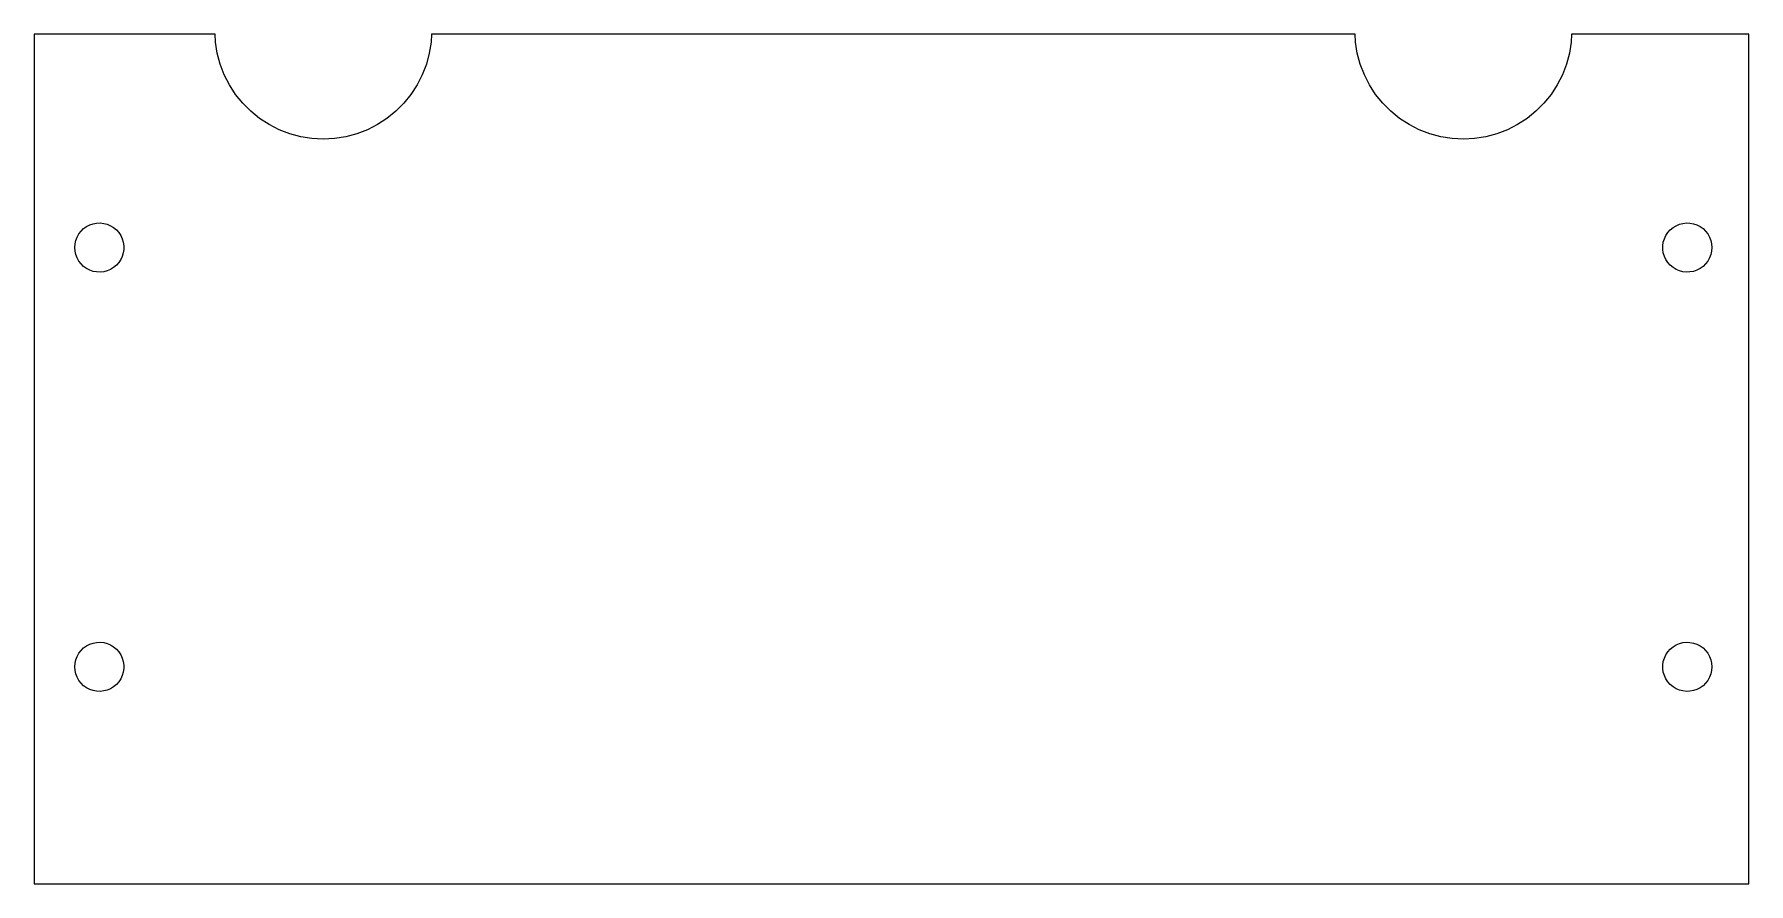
# Model space of a CAD drawing. Header units: metres. Extents: x 0 to 119, y 0 to 59.
import ezdxf

# ---------------------------------------------------------------- set-up
doc = ezdxf.new("R2010")
doc.units = ezdxf.units.M

msp = doc.modelspace()

# ---------------------------------------------------------------- linework, layer by layer
for p, q in [((12.5131, 58.75), (0, 58.75)), ((0, 58.75), (0, 0)), ((12.5411, 58.216), (12.5131, 58.75)), ((12.6639, 57.4407), (12.5411, 58.216)), ((27.4589, 58.216), (27.3361, 57.4407)), ((27.4869, 58.75), (27.4589, 58.216)), ((91.4131, 58.75), (27.4869, 58.75)), ((91.4411, 58.216), (91.4131, 58.75)), ((91.5639, 57.4407), (91.4411, 58.216)), ((106.359, 58.216), (106.236, 57.4407)), ((106.387, 58.75), (106.359, 58.216)), ((118.65, 58.75), (106.387, 58.75)), ((118.65, 0), (118.65, 58.75)), ((12.8671, 56.6824), (12.6639, 57.4407)), ((27.3361, 57.4407), (27.1329, 56.6824)), ((91.7671, 56.6824), (91.5639, 57.4407)), ((106.236, 57.4407), (106.033, 56.6824)), ((13.1484, 55.9495), (12.8671, 56.6824)), ((13.5048, 55.25), (13.1484, 55.9495)), ((26.8516, 55.9495), (26.4952, 55.25)), ((27.1329, 56.6824), (26.8516, 55.9495)), ((92.0484, 55.9495), (91.7671, 56.6824)), ((92.4048, 55.25), (92.0484, 55.9495)), ((105.752, 55.9495), (105.395, 55.25)), ((106.033, 56.6824), (105.752, 55.9495)), ((13.9324, 54.5916), (13.5048, 55.25)), ((14.4264, 53.9815), (13.9324, 54.5916)), ((26.0676, 54.5916), (25.5736, 53.9815)), ((26.4952, 55.25), (26.0676, 54.5916)), ((92.8324, 54.5916), (92.4048, 55.25)), ((93.3264, 53.9815), (92.8324, 54.5916)), ((104.968, 54.5916), (104.474, 53.9815)), ((105.395, 55.25), (104.968, 54.5916)), ((14.9815, 53.4264), (14.4264, 53.9815)), ((15.5916, 52.9324), (14.9815, 53.4264)), ((25.0185, 53.4264), (24.4084, 52.9324)), ((25.5736, 53.9815), (25.0185, 53.4264)), ((93.8815, 53.4264), (93.3264, 53.9815)), ((94.4916, 52.9324), (93.8815, 53.4264)), ((103.918, 53.4264), (103.308, 52.9324)), ((104.474, 53.9815), (103.918, 53.4264)), ((16.25, 52.5048), (15.5916, 52.9324)), ((16.9495, 52.1484), (16.25, 52.5048)), ((23.75, 52.5048), (23.0505, 52.1484)), ((24.4084, 52.9324), (23.75, 52.5048)), ((95.15, 52.5048), (94.4916, 52.9324)), ((95.8495, 52.1484), (95.15, 52.5048)), ((102.65, 52.5048), (101.951, 52.1484)), ((103.308, 52.9324), (102.65, 52.5048)), ((17.6824, 51.8671), (16.9495, 52.1484)), ((18.4407, 51.6639), (17.6824, 51.8671)), ((19.216, 51.5411), (18.4407, 51.6639)), ((20, 51.5), (19.216, 51.5411)), ((20.784, 51.5411), (20, 51.5)), ((21.5593, 51.6639), (20.784, 51.5411)), ((22.3176, 51.8671), (21.5593, 51.6639)), ((23.0505, 52.1484), (22.3176, 51.8671)), ((96.5824, 51.8671), (95.8495, 52.1484)), ((97.3407, 51.6639), (96.5824, 51.8671)), ((98.116, 51.5411), (97.3407, 51.6639)), ((98.9, 51.5), (98.116, 51.5411)), ((99.684, 51.5411), (98.9, 51.5)), ((100.459, 51.6639), (99.684, 51.5411)), ((101.218, 51.8671), (100.459, 51.6639)), ((101.951, 52.1484), (101.218, 51.8671)), ((3.0822, 44.938), (3.23389, 45.1344)), ((3.23389, 45.1344), (3.41255, 45.3067)), ((3.41255, 45.3067), (3.6144, 45.4511)), ((3.6144, 45.4511), (3.83511, 45.5646)), ((3.83511, 45.5646), (4.07001, 45.6447)), ((4.07001, 45.6447), (4.31406, 45.6898)), ((4.31406, 45.6898), (4.56209, 45.6989)), ((4.56209, 45.6989), (4.80878, 45.6717)), ((4.80878, 45.6717), (5.04889, 45.6089)), ((5.04889, 45.6089), (5.2773, 45.5119)), ((5.2773, 45.5119), (5.48915, 45.3826)), ((5.48915, 45.3826), (5.67992, 45.2238)), ((5.67992, 45.2238), (5.84554, 45.039)), ((113.054, 45.039), (113.22, 45.2238)), ((113.22, 45.2238), (113.411, 45.3826)), ((113.411, 45.3826), (113.623, 45.5119)), ((113.623, 45.5119), (113.851, 45.6089)), ((113.851, 45.6089), (114.091, 45.6717)), ((114.091, 45.6717), (114.338, 45.6989)), ((114.338, 45.6989), (114.586, 45.6898)), ((114.586, 45.6898), (114.83, 45.6447)), ((114.83, 45.6447), (115.065, 45.5646)), ((115.065, 45.5646), (115.286, 45.4511)), ((115.286, 45.4511), (115.487, 45.3067)), ((115.487, 45.3067), (115.666, 45.1344)), ((115.666, 45.1344), (115.818, 44.938)), ((2.79999, 44), (2.81812, 44.2475)), ((2.81812, 43.7525), (2.79999, 44)), ((2.81812, 44.2475), (2.87207, 44.4898)), ((2.87207, 44.4898), (2.96072, 44.7216)), ((2.96072, 44.7216), (3.0822, 44.938)), ((5.84554, 45.039), (5.98248, 44.832)), ((5.98248, 44.832), (6.08781, 44.6073)), ((6.08781, 44.6073), (6.15932, 44.3696)), ((6.15932, 44.3696), (6.19547, 44.1241)), ((6.19547, 44.1241), (6.19547, 43.8759)), ((112.705, 44.1241), (112.741, 44.3696)), ((112.705, 43.8759), (112.705, 44.1241)), ((112.741, 44.3696), (112.812, 44.6073)), ((112.812, 44.6073), (112.918, 44.832)), ((112.918, 44.832), (113.054, 45.039)), ((115.818, 44.938), (115.939, 44.7216)), ((115.939, 44.7216), (116.028, 44.4898)), ((116.028, 44.4898), (116.082, 44.2475)), ((116.082, 44.2475), (116.1, 44)), ((116.1, 44), (116.082, 43.7525)), ((2.87207, 43.5102), (2.81812, 43.7525)), ((2.96072, 43.2784), (2.87207, 43.5102)), ((3.0822, 43.062), (2.96072, 43.2784)), ((3.23389, 42.8656), (3.0822, 43.062)), ((3.41255, 42.6933), (3.23389, 42.8656)), ((5.67992, 42.7762), (5.48915, 42.6174)), ((5.84554, 42.961), (5.67992, 42.7762)), ((5.98248, 43.168), (5.84554, 42.961)), ((6.08781, 43.3927), (5.98248, 43.168)), ((6.15932, 43.6304), (6.08781, 43.3927)), ((6.19547, 43.8759), (6.15932, 43.6304)), ((112.741, 43.6304), (112.705, 43.8759)), ((112.812, 43.3927), (112.741, 43.6304)), ((112.918, 43.168), (112.812, 43.3927)), ((113.054, 42.961), (112.918, 43.168)), ((113.22, 42.7762), (113.054, 42.961)), ((113.411, 42.6174), (113.22, 42.7762)), ((115.666, 42.8656), (115.487, 42.6933)), ((115.818, 43.062), (115.666, 42.8656)), ((115.939, 43.2784), (115.818, 43.062)), ((116.028, 43.5102), (115.939, 43.2784)), ((116.082, 43.7525), (116.028, 43.5102)), ((3.6144, 42.5489), (3.41255, 42.6933)), ((3.83511, 42.4354), (3.6144, 42.5489)), ((4.07001, 42.3553), (3.83511, 42.4354)), ((4.31406, 42.3102), (4.07001, 42.3553)), ((4.56209, 42.3011), (4.31406, 42.3102)), ((4.80878, 42.3283), (4.56209, 42.3011)), ((5.04889, 42.3911), (4.80878, 42.3283)), ((5.2773, 42.4881), (5.04889, 42.3911)), ((5.48915, 42.6174), (5.2773, 42.4881)), ((113.623, 42.4881), (113.411, 42.6174)), ((113.851, 42.3911), (113.623, 42.4881)), ((114.091, 42.3283), (113.851, 42.3911)), ((114.338, 42.3011), (114.091, 42.3283)), ((114.586, 42.3102), (114.338, 42.3011)), ((114.83, 42.3553), (114.586, 42.3102)), ((115.065, 42.4354), (114.83, 42.3553)), ((115.286, 42.5489), (115.065, 42.4354)), ((115.487, 42.6933), (115.286, 42.5489)), ((3.83511, 16.5646), (4.07001, 16.6447)), ((4.07001, 16.6447), (4.31406, 16.6898)), ((4.31406, 16.6898), (4.56209, 16.6989)), ((4.56209, 16.6989), (4.80878, 16.6717)), ((4.80878, 16.6717), (5.04889, 16.6089)), ((113.851, 16.6089), (114.091, 16.6717)), ((114.091, 16.6717), (114.338, 16.6989)), ((114.338, 16.6989), (114.586, 16.6898)), ((114.586, 16.6898), (114.83, 16.6447)), ((114.83, 16.6447), (115.065, 16.5646)), ((2.81812, 15.2475), (2.87207, 15.4898)), ((2.87207, 15.4898), (2.96072, 15.7216)), ((2.96072, 15.7216), (3.0822, 15.938)), ((3.0822, 15.938), (3.23389, 16.1344)), ((3.23389, 16.1344), (3.41255, 16.3067)), ((3.41255, 16.3067), (3.6144, 16.4511)), ((3.6144, 16.4511), (3.83511, 16.5646)), ((5.04889, 16.6089), (5.2773, 16.5119)), ((5.2773, 16.5119), (5.48915, 16.3826)), ((5.48915, 16.3826), (5.67992, 16.2238)), ((5.67992, 16.2238), (5.84554, 16.039)), ((5.84554, 16.039), (5.98248, 15.832)), ((5.98248, 15.832), (6.08781, 15.6073)), ((6.08781, 15.6073), (6.15932, 15.3696)), ((112.741, 15.3696), (112.812, 15.6073)), ((112.812, 15.6073), (112.918, 15.832)), ((112.918, 15.832), (113.054, 16.039)), ((113.054, 16.039), (113.22, 16.2238)), ((113.22, 16.2238), (113.411, 16.3826)), ((113.411, 16.3826), (113.623, 16.5119)), ((113.623, 16.5119), (113.851, 16.6089)), ((115.065, 16.5646), (115.286, 16.4511)), ((115.286, 16.4511), (115.487, 16.3067)), ((115.487, 16.3067), (115.666, 16.1344)), ((115.666, 16.1344), (115.818, 15.938)), ((115.818, 15.938), (115.939, 15.7216)), ((115.939, 15.7216), (116.028, 15.4898)), ((116.028, 15.4898), (116.082, 15.2475)), ((2.79999, 15), (2.81812, 15.2475)), ((2.81812, 14.7525), (2.79999, 15)), ((2.87207, 14.5102), (2.81812, 14.7525)), ((2.96072, 14.2784), (2.87207, 14.5102)), ((3.0822, 14.062), (2.96072, 14.2784)), ((6.08781, 14.3927), (5.98248, 14.168)), ((6.15932, 14.6304), (6.08781, 14.3927)), ((6.15932, 15.3696), (6.19547, 15.1241)), ((6.19547, 14.8759), (6.15932, 14.6304)), ((6.19547, 15.1241), (6.19547, 14.8759)), ((112.705, 15.1241), (112.741, 15.3696)), ((112.705, 14.8759), (112.705, 15.1241)), ((112.741, 14.6304), (112.705, 14.8759)), ((112.812, 14.3927), (112.741, 14.6304)), ((112.918, 14.168), (112.812, 14.3927)), ((115.939, 14.2784), (115.818, 14.062)), ((116.028, 14.5102), (115.939, 14.2784)), ((116.082, 14.7525), (116.028, 14.5102)), ((116.082, 15.2475), (116.1, 15)), ((116.1, 15), (116.082, 14.7525)), ((3.23389, 13.8656), (3.0822, 14.062)), ((3.41255, 13.6933), (3.23389, 13.8656)), ((3.6144, 13.5489), (3.41255, 13.6933)), ((3.83511, 13.4354), (3.6144, 13.5489)), ((4.07001, 13.3553), (3.83511, 13.4354)), ((4.31406, 13.3102), (4.07001, 13.3553)), ((4.56209, 13.3011), (4.31406, 13.3102)), ((4.80878, 13.3283), (4.56209, 13.3011)), ((5.04889, 13.3911), (4.80878, 13.3283)), ((5.2773, 13.4881), (5.04889, 13.3911)), ((5.48915, 13.6174), (5.2773, 13.4881)), ((5.67992, 13.7762), (5.48915, 13.6174)), ((5.84554, 13.961), (5.67992, 13.7762)), ((5.98248, 14.168), (5.84554, 13.961)), ((113.054, 13.961), (112.918, 14.168)), ((113.22, 13.7762), (113.054, 13.961)), ((113.411, 13.6174), (113.22, 13.7762)), ((113.623, 13.4881), (113.411, 13.6174)), ((113.851, 13.3911), (113.623, 13.4881)), ((114.091, 13.3283), (113.851, 13.3911)), ((114.338, 13.3011), (114.091, 13.3283)), ((114.586, 13.3102), (114.338, 13.3011)), ((114.83, 13.3553), (114.586, 13.3102)), ((115.065, 13.4354), (114.83, 13.3553)), ((115.286, 13.5489), (115.065, 13.4354)), ((115.487, 13.6933), (115.286, 13.5489)), ((115.666, 13.8656), (115.487, 13.6933)), ((115.818, 14.062), (115.666, 13.8656)), ((0, 0), (118.65, 0))]:
    msp.add_line(p, q)

doc.saveas('drawing.dxf')
